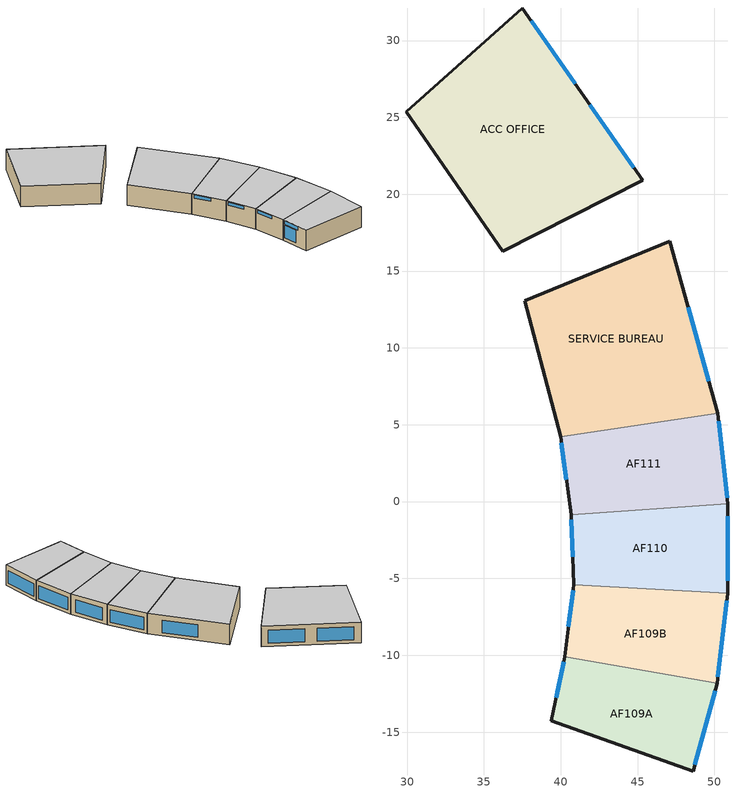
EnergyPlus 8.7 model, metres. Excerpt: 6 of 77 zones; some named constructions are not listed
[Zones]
ACC OFFICE
 floor adiabatic (SAFAD_ConcreteFloor): 37.5,32.12 45.33,20.9 36.22,16.3 29.95,25.38 z7.63
 wall outside (SAFAD_ConcreteWall): 37.5,32.12 29.95,25.38 36.22,16.3 45.33,20.9 37.5,32.12 z7.63:10.87
 window (SAFAD_Window): 40.93,27.2 38.07,31.3 / 44.76,21.72 41.9,25.82 z8.13:10.13
 ceiling adiabatic (SAFAD_ConcreteRoof): 29.95,25.38 36.22,16.3 45.33,20.9 37.5,32.12 z10.87
SERVICE BUREAU
 floor adiabatic (SAFAD_ConcreteFloor): 47.08,16.93 50.23,5.75 39.99,4.22 37.66,13.06 z7.63
 wall outside (SAFAD_ConcreteWall): 50.23,5.75 47.08,16.93 37.66,13.06 39.99,4.22 z7.63:10.87
 wall adiabatic (SAFAD_PlyboardWall): 39.99,4.22 50.23,5.75 z7.63:10.87
 window (SAFAD_Window): 49.65,7.83 48.29,12.64 z8.13:10.13
 ceiling adiabatic (SAFAD_ConcreteRoof): 37.66,13.06 39.99,4.22 50.23,5.75 47.08,16.93 z10.87
AF111
 floor adiabatic (SAFAD_ConcreteFloor): 50.23,5.75 50.87,-0.15 40.68,-0.86 39.99,4.22 z7.63
 wall outside (SAFAD_ConcreteWall): 50.87,-0.15 50.23,5.75 / 39.99,4.22 40.68,-0.86 z7.63:10.87
 wall adiabatic (SAFAD_PlyboardWall): 50.23,5.75 39.99,4.22 / 40.68,-0.86 50.87,-0.15 z7.63:10.87
 window (SAFAD_Window): 50.83,0.26 50.29,5.23 z8.13:10.13; 40.04,3.81 40.37,1.44 z10.27:10.77
 ceiling adiabatic (SAFAD_ConcreteRoof): 39.99,4.22 40.68,-0.86 50.87,-0.15 50.23,5.75 z10.87
AF109B
 floor adiabatic (SAFAD_ConcreteFloor): 50.87,-5.96 50.19,-11.81 40.25,-10.1 40.85,-5.41 z7.63
 wall outside (SAFAD_ConcreteWall): 40.85,-5.41 40.25,-10.1 / 50.19,-11.81 50.87,-5.96 z7.63:10.87
 wall adiabatic (SAFAD_PlyboardWall): 50.87,-5.96 40.85,-5.41 / 40.25,-10.1 50.19,-11.81 z7.63:10.87
 window (SAFAD_Window): 50.23,-11.41 50.81,-6.45 z8.13:10.13; 40.81,-5.75 40.5,-8.13 z10.27:10.77
 ceiling adiabatic (SAFAD_ConcreteRoof): 40.85,-5.41 40.25,-10.1 50.19,-11.81 50.87,-5.96 z10.87
AF109A
 floor adiabatic (SAFAD_ConcreteFloor): 50.19,-11.81 48.62,-17.53 39.4,-14.27 40.25,-10.1 z7.63
 wall outside (SAFAD_ConcreteWall): 40.25,-10.1 39.4,-14.27 48.62,-17.53 50.19,-11.81 z7.63:10.87
 wall adiabatic (SAFAD_PlyboardWall): 50.19,-11.81 40.25,-10.1 z7.63:10.87
 window (SAFAD_Window): 48.73,-17.12 50.05,-12.3 / 40.18,-10.44 39.78,-12.4 z8.13:10.13; 40.19,-10.43 39.7,-12.78 z10.27:10.77
 ceiling adiabatic (SAFAD_ConcreteRoof): 40.25,-10.1 39.4,-14.27 48.62,-17.53 50.19,-11.81 z10.87
AF110
 floor adiabatic (SAFAD_ConcreteFloor): 50.87,-0.15 50.87,-5.96 40.85,-5.41 40.68,-0.86 z7.63
 wall outside (SAFAD_ConcreteWall): 40.68,-0.86 40.85,-5.41 / 50.87,-5.96 50.87,-0.15 z7.63:10.87
 wall adiabatic (SAFAD_PlyboardWall): 50.87,-0.15 40.68,-0.86 / 40.85,-5.41 50.87,-5.96 z7.63:10.87
 window (SAFAD_Window): 50.87,-5.16 50.87,-0.96 z8.13:10.13; 40.69,-1.18 40.78,-3.57 z10.27:10.77
 ceiling adiabatic (SAFAD_ConcreteRoof): 40.68,-0.86 40.85,-5.41 50.87,-5.96 50.87,-0.15 z10.87
[Schedule:Compact]
AF1B10bLightEquipmentSchedule: Through: 12/31, For: Monday Wednesday, Until: 14:30, 0, Until: 17:30, 1, Until: 24:00, 0, For: Tuesday Thursday, Until: 07:30, 0, Until: 10:30, 1, Until: 24:00, 0, For: Friday, Until: 09:30, 0, Until: 18:30, 1, Until: 24:00, 0, For: Saturday, Until: 09:30, 0, Until: 13:00, 1, Until: 24:00, 0, For: Sunday, Until: 24:00, 0
AF1B12bACUSchedule: Through: 12/31, For: Monday Wednesday, Until: 08:00, 0, Until: 11:30, 1, Until: 14:30, 0, Until: 17:30, 1, Until: 24:00, 0, For: Tuesday Thursday, Until: 09:00, 0, Until: 12:30, 1, Until: 13:30, 0, Until: 18:30, 1, Until: 24:00, 0, For: Friday, Until: 08:30, 0, Until: 11:30, 1, Until: 14:30, 0, Until: 18:30, 1, Until: 24:00, 0, For: Saturday, Until: 08:30, 0, Until: 15:30, 1, Until: 24:00, 0, For: Sunday, Until: 24:00, 0
AF1B12bLightEquipmentSchedule: Through: 12/31, For: Monday Wednesday, Until: 08:00, 0, Until: 17:30, 1, Until: 24:00, 0, For: Tuesday Thursday, Until: 09:00, 0, Until: 18:30, 1, Until: 24:00, 0, For: Friday, Until: 08:30, 0, Until: 18:30, 1, Until: 24:00, 0, For: Saturday, Until: 08:30, 0, Until: 15:30, 1, Until: 24:00, 0, For: Sunday, Until: 24:00, 0
AF1B12cACUSchedule; AF1B12aACUSchedule; AF1B12eACUSchedule; AF1B12fACUSchedule: Through: 12/31, For: Monday Wednesday, Until: 08:00, 0, Until: 12:00, 1, Until: 14:30, 0, Until: 15:30, 1, Until: 24:00, 0, For: Tuesday Thursday, Until: 09:30, 0, Until: 12:00, 1, Until: 13:30, 0, Until: 18:30, 1, Until: 24:00, 0, For: Friday, Until: 14:30, 0, Until: 15:30, 1, Until: 24:00, 0, For: Saturday, Until: 08:00, 0, Until: 11:00, 1, Until: 11:30, 0, Until: 17:30, 1, Until: 24:00, 0, For: Sunday, Until: 24:00, 0
AF1B12cLightEquipmentSchedule; AF1B12aLightEquipmentSchedule; AF1B12eLightEquipmentSchedule; AF1B12fLightEquipmentSchedule: Through: 12/31, For: Monday Wednesday, Until: 08:00, 0, Until: 15:30, 1, Until: 24:00, 0, For: Tuesday Thursday, Until: 09:30, 0, Until: 18:30, 1, Until: 24:00, 0, For: Friday, Until: 14:30, 0, Until: 15:30, 1, Until: 24:00, 0, For: Saturday, Until: 08:30, 0, Until: 17:30, 1, Until: 24:00, 0, For: Sunday, Until: 24:00, 0
AF1B12dACUSchedule: Through: 12/31, For: Monday Wednesday, Until: 08:30, 0, Until: 10:30, 1, Until: 12:30, 0, Until: 16:00, 1, Until: 16:30, 0, Until: 17:30, 1, Until: 24:00, 0, For: Tuesday Thursday, Until: 08:00, 0, Until: 12:00, 1, Until: 13:30, 0, Until: 16:00, 1, Until: 16:30, 0, Until: 19:30, 1, Until: 24:00, 0, For: Friday, Until: 08:30, 0, Until: 10:30, 1, Until: 12:30, 0, Until: 13:30, 1, Until: 16:30, 0, Until: 17:30, 1, Until: 24:00, 0, For: Weekends, Until: 24:00, 0
AF1B12dLightEquipmentSchedule: Through: 12/31, For: Monday Wednesday, Until: 08:30, 0, Until: 17:30, 1, Until: 24:00, 0, For: Tuesday Thursday, Until: 08:00, 0, Until: 19:30, 1, Until: 24:00, 0, For: Friday, Until: 08:30, 0, Until: 17:30, 1, Until: 24:00, 0, For: Weekends, Until: 24:00, 0
AFCB1ACUSchedule; AFCB2ACUSchedule: Through: 12/31, For: Monday Wednesday Friday, Until: 07:30, 0, Until: 08:30, 1, Until: 10:30, 0, Until: 11:30, 1, Until: 13:30, 0, Until: 16:00, 1, Until: 16:30, 0, Until: 17:30, 1, Until: 24:00, 0, For: Tuesday Thursday, Until: 09:00, 0, Until: 10:30, 1, Until: 12:00, 0, Until: 15:00, 1, Until: 18:30, 0, Until: 20:00, 1, Until: 24:00, 0, For: Saturday, Until: 09:00, 0, Until: 12:00, 1, Until: 12:30, 0, Until: 15:30, 1, Until: 24:00, 0, For: Sunday, Until: 24:00, 0
AFCB1LightEquipmentSchedule; AFCB2LightEquipmentSchedule: Through: 12/31, For: Monday Wednesday Friday, Until: 07:30, 0, Until: 17:30, 1, Until: 24:00, 0, For: Tuesday Thursday, Until: 09:00, 0, Until: 20:00, 1, Until: 24:00, 0, For: Saturday, Until: 09:00, 0, Until: 15:30, 1, Until: 24:00, 0, For: Sunday, Until: 24:00, 0
SAFADOffices_Schedule: Through: 12/31, For: Weekdays, Until: 08:00, 0, Until: 17:00, 1, Until: 24:00, 0, For: Saturday, Until: 08:00, 0, Until: 12:00, 1, Until: 24:00, 0, For: Sunday, Until: 24:00, 0
EverydayON: Through: 12/31, For: AllDays, Until: 24:00, 1
AF208Occupants: Through: 12/31, For: Monday Wednesday, Until: 08:30, 0, Until: 09:30, .09, Until: 10:30, 0, Until: 11:30, .11, Until: 12:30, .05, Until: 13:30, .28, Until: 14:30, .3, Until: 15:30, .44, Until: 16:30, .1, Until: 17:30, .37, Until: 24:00, 0, For: Tuesday Thursday, Until: 07:30, 0, Until: 09:00, .35, Until: 10:30, .17, Until: 12:00, .45, Until: 13:30, .18, Until: 15:00, .44, Until: 24:00, 0, For: Friday, Until: 08:30, 0, Until: 11:30, .08, Until: 12:30, .05, Until: 13:30, .28, Until: 16:30, 0, Until: 17:30, .37, Until: 24:00, 0, For: Saturday, Until: 08:30, 0, Until: 11:30, .4, Until: 14:30, .08, Until: 17:30, .07, Until: 18:00, 0, Until: 21:00, .06, Until: 24:00, 0, For: Sunday, Until: 24:00, 0
AF207Occupants: Through: 12/31, For: Monday Thursday Sunday, Until: 24:00, 0, For: Tuesday, Until: 08:30, 0, Until: 12:30, .33, Until: 13:30, 0, Until: 17:30, .25, Until: 24:00, 0, For: Wednesday, Until: 09:30, 0, Until: 12:30, .14, Until: 24:00, 0, For: Friday, Until: 08:30, 0, Until: 12:30, .19, Until: 15:30, .13, Until: 24:00, 0, For: Saturday, Until: 08:30, 0, Until: 11:30, .07, Until: 24:00, 0
AF215Occupants: Through: 12/31, For: Monday Tuesday Wednesday Thursday Friday Sunday, Until: 24:00, 0, For: Saturday, Until: 08:30, 0, Until: 11:30, .02, Until: 24:00, 0
AF214Occupants: Through: 12/31, For: Monday, Until: 08:30, 0, Until: 12:30, .33, Until: 13:30, 0, Until: 17:30, .33, Until: 24:00, 0, For: Tuesday, Until: 12:30, 0, Until: 17:30, .02, Until: 24:00, 0, For: Wednesday, Until: 08:30, 0, Until: 12:30, .02, Until: 13:30, 0, Until: 17:30, .02, Until: 24:00, 0, For: Thursday Saturday Sunday, Until: 24:00, 0, For: Friday, Until: 08:30, 0, Until: 12:30, .14, Until: 13:30, 0, Until: 17:30, .14, Until: 24:00, 0
AF213Occupants: Through: 12/31, For: Monday Tuesday Thursday Friday Saturday Sunday, Until: 24:00, 0, For: Wednesday, Until: 13:30, 0, Until: 15:30, .05, Until: 24:00, 0
AF212Occupants: Through: 12/31, For: Monday Wednesday Friday, Until: 12:30, 0, Until: 13:30, .4, Until: 24:00, 0, For: Tuesday Thursday, Until: 13:30, 0, Until: 15:00, .4, Until: 24:00, 0, For: Saturday Sunday, Until: 24:00, 0
AF304Occupants: Through: 12/31, For: Monday, Until: 13:30, 0, Until: 17:30, .19, Until: 24:00, 0, For: Tuesday, Until: 08:30, 0, Until: 12:30, .35, Until: 13:30, 0, Until: 17:30, .35, Until: 24:00, 0, For: Wednesday, Until: 13:30, 0, Until: 17:30, .17, Until: 24:00, 0, For: Thursday, Until: 08:30, 0, Until: 12:30, .34, Until: 13:30, 0, Until: 16:30, .36, Until: 24:00, 0, For: Friday, Until: 13:30, 0, Until: 16:30, .31, Until: 24:00, 0, For: Saturday, Until: 08:00, 0, Until: 12:00, 0, Until: 24:00, 0, For: Sunday, Until: 24:00, 0
AF306Occupants: Through: 12/31, For: Monday Wednesday Friday Sunday, Until: 24:00, 0, For: Tuesday, Until: 08:00, 0, Until: 13:00, .06, Until: 13:30, 0, Until: 15:00, .39, Until: 17:00, .39, Until: 24:00, 0, For: Thursday, Until: 13:30, 0, Until: 17:00, .39, Until: 24:00, 0, For: Saturday, Until: 08:00, 0, Until: 13:00, 0, Until: 13:30, 0, Until: 16:30, .03, Until: 18:30, .03, Until: 24:00, 0
AF307Occupants: Through: 12/31, For: Monday Wednesday, Until: 08:30, 0, Until: 12:30, .35, Until: 16:30, .36, Until: 24:00, 0, For: Tuesday, Until: 08:30, 0, Until: 13:30, .23, Until: 16:30, .01, Until: 24:00, 0, For: Thursday, Until: 08:30, 0, Until: 13:30, .33, Until: 24:00, 0, For: Friday, Until: 08:30, 0, Until: 12:00, .31, Until: 13:00, 0, Until: 16:30, .31, Until: 24:00, 0, For: Saturday Sunday, Until: 24:00, 0
AF308Occupants: Through: 12/31, For: Monday Wednesday, Until: 08:30, 0, Until: 09:30, .29, Until: 12:30, .29, Until: 13:30, .32, Until: 16:30, .32, Until: 24:00, 0, For: Tuesday Thursday, Until: 08:30, 0, Until: 12:00, .27, Until: 13:00, 0, Until: 16:30, .28, Until: 24:00, 0, For: Friday, Until: 08:30, 0, Until: 12:00, .35, Until: 13:00, 0, Until: 16:30, .35, Until: 24:00, 0, For: Saturday, Until: 08:30, 0, Until: 15:30, .1, Until: 24:00, 0, For: Sunday, Until: 24:00, 0
AF305Occupants: Through: 12/31, For: Monday Wednesday, Until: 16:30, 0, Until: 20:30, .14, Until: 24:00, 0, For: Tuesday, Until: 08:00, 0, Until: 09:30, .4, Until: 12:00, 0, Until: 13:30, .19, Until: 15:00, .13, Until: 18:30, .45, Until: 24:00, 0, For: Friday Saturday, Until: 09:00, 0, Until: 11:30, .34, Until: 24:00, 0, For: Thursday, Until: 08:00, 0, Until: 10:30, .4, Until: 12:00, 0, Until: 13:30, .19, Until: 15:00, .13, Until: 18:30, .45, Until: 24:00, 0, For: Sunday, Until: 24:00, 0
AFCB4Occupants: Through: 12/31, For: Monday Wednesday, Until: 07:30, 0, Until: 08:30, .39, Until: 09:30, .39, Until: 10:30, .39, Until: 11:30, .39, Until: 13:00, 0, Until: 14:00, .39, Until: 15:00, .4, Until: 16:30, .39, Until: 24:00, 0, For: Tuesday, Until: 08:00, 0, Until: 09:00, .39, Until: 12:00, 0, Until: 13:30, .39, Until: 15:00, .4, Until: 16:30, .39, Until: 24:00, 0, For: Thursday, Until: 12:00, 0, Until: 13:30, .39, Until: 15:00, .4, Until: 16:30, .39, Until: 24:00, 0, For: Friday, Until: 07:30, 0, Until: 08:30, .39, Until: 09:30, .39, Until: 10:30, .39, Until: 11:30, .39, Until: 13:00, 0, Until: 14:00, .39, Until: 15:00, .4, Until: 24:00, 0, For: Saturday, Until: 10:30, 0, Until: 13:30, .19, Until: 24:00, 0, For: Sunday, Until: 24:00, 0
AFCB3Occupants: Through: 12/31, For: Monday Wednesday Friday, Until: 07:30, 0, Until: 08:30, .45, Until: 10:30, 0, Until: 11:30, .3, Until: 13:30, 0, Until: 16:00, .25, Until: 16:30, 0, Until: 17:30, .41, Until: 24:00, 0, For: Tuesday Thursday, Until: 09:00, 0, Until: 10:30, .38, Until: 12:00, 0, Until: 13:30, .46, Until: 15:00, .3, Until: 18:30, 0, Until: 20:00, 0, Until: 24:00, 0, For: Saturday, Until: 09:00, 0, Until: 12:00, .02, Until: 12:30, 0, Until: 15:30, .34, Until: 24:00, 0, For: Sunday, Until: 24:00, 0
AF3b02Occupants: Through: 12/31, For: Monday Wednesday, Until: 08:30, 0, Until: 09:30, .27, Until: 11:30, 0, Until: 12:30, .46, Until: 13:30, 0, Until: 14:30, .41, Until: 15:30, .35, Until: 16:30, .45, Until: 17:30, 0, Until: 18:30, .15, Until: 24:00, 0, For: Friday, Until: 08:30, 0, Until: 09:30, .27, Until: 11:30, 0, Until: 12:30, .46, Until: 13:30, 0, Until: 14:30, .41, Until: 15:30, .35, Until: 16:30, .45, Until: 17:30, 0, Until: 18:30, .15, Until: 24:00, 0, For: Tuesday Thursday, Until: 09:00, 0, Until: 10:30, .04, Until: 13:30, 0, Until: 15:00, .33, Until: 16:30, 0, Until: 18:00, .45, Until: 24:00, 0, For: Saturday, Until: 09:30, 0, Until: 12:30, .27, Until: 24:00, 0, For: Sunday, Until: 24:00, 0
AF3b01Occupants: Through: 12/31, For: Monday Wednesday Friday, Until: 13:30, 0, Until: 14:30, .4, Until: 15:30, .45, Until: 24:00, 0, For: Tuesday Thursday, Until: 09:00, 0, Until: 10:30, .38, Until: 12:00, .39, Until: 13:30, 0, Until: 15:00, .31, Until: 16:30, .26, Until: 18:00, .03, Until: 24:00, 0, For: Saturday, Until: 09:30, 0, Until: 12:30, .33, Until: 24:00, 0, For: Sunday, Until: 24:00, 0
[Curve:Quadratic]
Name | Coefficient1 Constant | Coefficient2 x | Coefficient3 x**2 | Minimum Value of x | Maximum Value of x
WindACCoolCapFFF | 0.8 | 0.2 | 0 | 0.5 | 1.5
WindACEIRFFF | 1.1552 | -.1808 | 0.0256 | 0.5 | 1.5
WindACPLFFPLR | 0.85 | 0.15 | 0 | 0 | 1
[Curve:Biquadratic] Minimum Value of x=12.77778; Maximum Value of x=23.88889; Minimum Value of y=18; Maximum Value of y=46.11111; Input Unit Type for X=Temperature; Input Unit Type for Y=Temperature; Output Unit Type=Dimensionless
Name | Coefficient1 Constant | Coefficient2 x | Coefficient3 x**2 | Coefficient4 y | Coefficient5 y**2 | Coefficient6 x*y
WindACCoolCapFT | 0.942588 | 0.00954335 | 0.00068377 | -0.0110427 | 5.249e-06 | -9.72e-06
WindACEIRFT | 0.342414 | 0.034885 | -0.0006237 | 0.00497722 | 0.000437951 | -0.000728028
